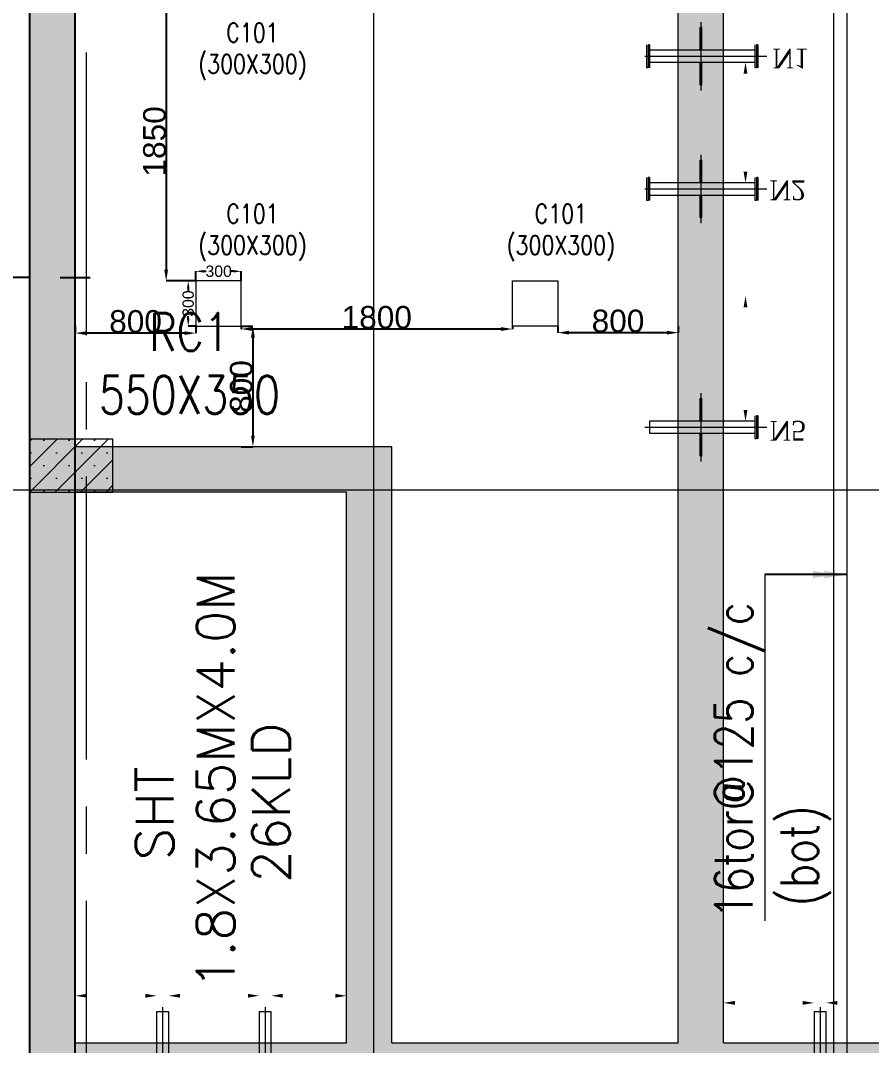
# Model space of a CAD drawing. Header units: millimetres. Extents: x -586673698 to -573385747, y -389867798 to -389752240.
# Drawn here: x -586577622 to -586571977, y -389777800 to -389771004 of the extents above; entities that cross this region are included whole.
import ezdxf

# ---------------------------------------------------------------- set-up
doc = ezdxf.new("R2010")
doc.units = ezdxf.units.MM
doc.header["$LTSCALE"] = 100
for name, pattern in [('CENTER', [2, 1.25, -0.25, 0.25, -0.25]), ('CENTER2', [1.125, 0.75, -0.125, 0.125, -0.125]), ('DASHED', [19.05, 12.7, -6.35])]:
    doc.linetypes.add(name, pattern=pattern)
for name, color, linetype in [('A-TEXT-ROOM-100', 4, 'Continuous'), ('AH_RETAINING WALL', 4, 'Continuous'), ('DT-PL-SHAFT', 230, 'Continuous'), ('DT-PL-Text', 181, 'Continuous'), ('GRIDLINE', 253, 'CENTER'), ('PS_DIM', 9, 'Continuous'), ('WALL', 4, 'Continuous')]:
    doc.layers.add(name, color=color, linetype=linetype)
for name, color, linetype, lineweight in [('BOTTOM CAP REIN', 251, 'Continuous', 15), ('columns11', 1, 'Continuous', 20), ('ha', 8, 'Continuous', 9), ('wall hatch', 8, 'Continuous', 9)]:
    doc.layers.add(name, color=color, linetype=linetype, lineweight=lineweight)
doc.styles.add('Arial', font='arial.ttf')
doc.styles.add('ROMANS', font='romans', dxfattribs={"width": 0.5})
doc.styles.add('ROMANTIC', font='romantic.ttf')
doc.styles.add('simplex-0.8', font='simplex.shx', dxfattribs={"width": 0.8})
doc.styles.add('TIMESNEWROMAN', font='times.ttf')
doc.dimstyles.new('FOOTINF DIM', dxfattribs={"dimtxt": 250, "dimasz": 40, "dimexe": 50, "dimexo": 80, "dimgap": 35, "dimtad": 1, "dimtoh": 1, "dimdec": 0, "dimzin": 1, "dimdsep": 46, "dimtxsty": 'TIMESNEWROMAN', "dimblk": 'TICK', "dimcen": 2, "dimclrd": 7, "dimclre": 250, "dimclrt": 32, "dimadec": 1, "dimazin": 0, "dimtfac": 1, "dimtdec": 0, "dimtix": 1, "dimtmove": 1, "dimatfit": 3, "dimfxl": 0, "dimlwd": -1, "dimlwe": -1, "dimarcsym": 0})
doc.dimstyles.new('ROMANS', dxfattribs={"dimscale": 100, "dimtxt": 2, "dimasz": 2, "dimexe": 1, "dimexo": 2, "dimgap": 1, "dimtad": 0, "dimtoh": 1, "dimdec": 0, "dimdsep": 46, "dimtxsty": 'ROMANS', "dimblk": 'ARCHTICK', "dimcen": 0, "dimclrd": 8, "dimclre": 8, "dimclrt": 6, "dimadec": 0, "dimazin": 0, "dimtfac": 1, "dimtdec": 0, "dimtix": 1, "dimtmove": 1, "dimatfit": 3, "dimfxl": 0, "dimtolj": 1, "dimtzin": 0, "dimarcsym": 0})
doc.dimstyles.new('V Mts', dxfattribs={"dimtxt": 150, "dimasz": 75, "dimexe": 0.1, "dimexo": 0, "dimgap": 0.01, "dimtad": 1, "dimdec": 0, "dimzin": 3, "dimdsep": 46, "dimtxsty": 'Arial', "dimsah": 1, "dimcen": 0.09375, "dimdle": 0.01, "dimclrd": 8, "dimclre": 8, "dimclrt": 256, "dimadec": 0, "dimazin": 0, "dimtfac": 0.7, "dimtdec": 3, "dimtofl": 0, "dimtmove": 2, "dimatfit": 3, "dimfxl": 0, "dimfrac": 1, "dimtolj": 1, "dimtzin": 0, "dimarcsym": 0})

# ---------------------------------------------------------------- blocks, each defined once
blk = doc.blocks.new('*D445')
at = {"layer": 'Defpoints', "color": 0, "linetype": 'ByBlock', "ltscale": 0.5, "transparency": 16777216}
for p in [(-586577559.4, -389772708.8), (-586579134.5, -389772792.6, 1283.8), (-586577559.4, -389772792.6, 1292.7)]:
    blk.add_point(p, dxfattribs=at)
at = {"layer": 'wall hatch', "color": 8, "linetype": 'ByBlock', "lineweight": -2, "ltscale": 0.5, "transparency": 16777216}
for p, q in [((-586579134.5, -389772651.3), (-586579134.5, -389772608.8)), ((-586577559.4, -389772651), (-586577559.4, -389772608.8)), ((-586579334.5, -389772708.8), (-586579534.5, -389772708.8)), ((-586579134.5, -389772708.8), (-586578913.6, -389772708.8)), ((-586577559.4, -389772708.8), (-586577780.3, -389772708.8)), ((-586577359.4, -389772708.8), (-586577159.4, -389772708.8))]:
    blk.add_line(p, q, dxfattribs=at)
at = {"layer": 'wall hatch', "color": 8, "linetype": 'ByBlock', "ltscale": 0.5, "transparency": 16777216}
for points in [[(-586579334.5, -389772675.4), (-586579334.5, -389772742.1), (-586579134.5, -389772708.8)], [(-586577359.4, -389772675.4), (-586577359.4, -389772742.1), (-586577559.4, -389772708.8)]]:
    blk.add_solid(points, dxfattribs=at)
at = {"layer": 'wall hatch', "color": 6, "linetype": 'ByBlock', "ltscale": 0.5, "transparency": 16777216, "insert": (-586578347, -389772708.8), "char_height": 350, "attachment_point": 5, "style": 'simplex-0.8', "bg_fill": 3, "box_fill_scale": 1.1, "bg_fill_color": 256, "bg_fill_true_color": 13158600, "bg_fill_transparency": 0}
blk.add_mtext('\\A1;1575', dxfattribs=at)
blk = doc.blocks.new('*D469')
at = {"layer": 'Defpoints', "color": 0, "ltscale": 5, "transparency": 16777216}
for p in [(-586576158.5, -389773031.1), (-586576158.5, -389773831.1), (-586576080.1, -389773831.1)]:
    blk.add_point(p, dxfattribs=at)
at = {"layer": 'DT-PL-SHAFT', "color": 8, "lineweight": -2, "ltscale": 5, "transparency": 16777216}
for p, q in [((-586576158.5, -389773031.1), (-586576080, -389773031.1)), ((-586576080.1, -389773106.1), (-586576080.1, -389773756.1)), ((-586576158.5, -389773831.1), (-586576080, -389773831.1))]:
    blk.add_line(p, q, dxfattribs=at)
at = {"layer": 'DT-PL-SHAFT', "color": 8, "ltscale": 5, "transparency": 16777216}
for points in [[(-586576092.6, -389773106.1), (-586576067.6, -389773106.1), (-586576080.1, -389773031.1)], [(-586576092.6, -389773756.1), (-586576067.6, -389773756.1), (-586576080.1, -389773831.1)]]:
    blk.add_solid(points, dxfattribs=at)
at = {"layer": 'DT-PL-SHAFT', "lineweight": 13, "ltscale": 5, "transparency": 16777216, "insert": (-586576156.7, -389773431.1), "char_height": 150, "attachment_point": 5, "rotation": 90, "style": 'Arial'}
blk.add_mtext('\\A1;800', dxfattribs=at)
blk = doc.blocks.new('*D470')
at = {"layer": 'Defpoints', "color": 0, "ltscale": 5, "transparency": 16777216}
for p in [(-586577258.5, -389773031.1, 2.9), (-586576458.5, -389773031.1, 3.1), (-586577258.5, -389773077.1)]:
    blk.add_point(p, dxfattribs=at)
at = {"layer": 'DT-PL-SHAFT', "color": 8, "lineweight": -2, "ltscale": 5, "transparency": 16777216}
for p, q in [((-586577258.5, -389773031.1), (-586577258.5, -389773077.2)), ((-586576458.5, -389773031.1), (-586576458.5, -389773077.2)), ((-586576533.5, -389773077.1), (-586577183.5, -389773077.1))]:
    blk.add_line(p, q, dxfattribs=at)
at = {"layer": 'DT-PL-SHAFT', "color": 8, "ltscale": 5, "transparency": 16777216}
for points in [[(-586577183.5, -389773064.6), (-586577183.5, -389773089.6), (-586577258.5, -389773077.1)], [(-586576533.5, -389773064.6), (-586576533.5, -389773089.6), (-586576458.5, -389773077.1)]]:
    blk.add_solid(points, dxfattribs=at)
at = {"layer": 'DT-PL-SHAFT', "lineweight": 13, "ltscale": 5, "transparency": 16777216, "insert": (-586576858.5, -389773000.5), "char_height": 150, "attachment_point": 5, "style": 'Arial'}
blk.add_mtext('\\A1;800', dxfattribs=at)
blk = doc.blocks.new('*D471')
at = {"layer": 'Defpoints', "color": 0, "ltscale": 5, "transparency": 16777216}
for p in [(-586574058.7, -389773031.1), (-586573258.7, -389773031.1, -6), (-586573258.7, -389773073.9)]:
    blk.add_point(p, dxfattribs=at)
at = {"layer": 'DT-PL-SHAFT', "color": 8, "lineweight": -2, "ltscale": 5, "transparency": 16777216}
for p, q in [((-586574058.7, -389773031.1), (-586574058.7, -389773074)), ((-586573258.7, -389773031.1), (-586573258.7, -389773074)), ((-586573983.7, -389773073.9), (-586573333.7, -389773073.9))]:
    blk.add_line(p, q, dxfattribs=at)
at = {"layer": 'DT-PL-SHAFT', "color": 8, "ltscale": 5, "transparency": 16777216}
for points in [[(-586573983.7, -389773061.4), (-586573983.7, -389773086.4), (-586574058.7, -389773073.9)], [(-586573333.7, -389773061.4), (-586573333.7, -389773086.4), (-586573258.7, -389773073.9)]]:
    blk.add_solid(points, dxfattribs=at)
at = {"layer": 'DT-PL-SHAFT', "lineweight": 13, "ltscale": 5, "transparency": 16777216, "insert": (-586573658.7, -389772997.4), "char_height": 150, "attachment_point": 5, "style": 'Arial'}
blk.add_mtext('\\A1;800', dxfattribs=at)
blk = doc.blocks.new('*D478')
at = {"layer": 'Defpoints', "color": 0, "ltscale": 5, "transparency": 16777216}
for p in [(-586576458.5, -389770880.6, -24.7), (-586576655.5, -389772731.1), (-586576458.5, -389772731.1, -12.3)]:
    blk.add_point(p, dxfattribs=at)
at = {"layer": 'DT-PL-SHAFT', "color": 8, "lineweight": -2, "ltscale": 5, "transparency": 16777216}
for p, q in [((-586576458.5, -389770880.6), (-586576655.6, -389770880.6)), ((-586576655.5, -389770955.6), (-586576655.5, -389772656.1)), ((-586576458.5, -389772731.1), (-586576655.6, -389772731.1))]:
    blk.add_line(p, q, dxfattribs=at)
at = {"layer": 'DT-PL-SHAFT', "color": 8, "ltscale": 5, "transparency": 16777216}
for points in [[(-586576668, -389770955.6), (-586576643, -389770955.6), (-586576655.5, -389770880.6)], [(-586576668, -389772656.1), (-586576643, -389772656.1), (-586576655.5, -389772731.1)]]:
    blk.add_solid(points, dxfattribs=at)
at = {"layer": 'DT-PL-SHAFT', "lineweight": 13, "ltscale": 5, "transparency": 16777216, "insert": (-586576732.1, -389771805.9), "char_height": 150, "attachment_point": 5, "rotation": 90, "style": 'Arial'}
blk.add_mtext('\\A1;1850', dxfattribs=at)
blk = doc.blocks.new('*D479')
at = {"layer": 'Defpoints', "color": 0, "ltscale": 5, "transparency": 16777216}
for p in [(-586576158.5, -389773031.1, -12.3), (-586576158.5, -389773049.7), (-586574358.7, -389773031.1, -12.3)]:
    blk.add_point(p, dxfattribs=at)
at = {"layer": 'DT-PL-SHAFT', "color": 8, "lineweight": -2, "ltscale": 5, "transparency": 16777216}
for p, q in [((-586576158.5, -389773031.1), (-586576158.5, -389773049.8)), ((-586574433.7, -389773049.7), (-586576083.5, -389773049.7)), ((-586574358.7, -389773031.1), (-586574358.7, -389773049.8))]:
    blk.add_line(p, q, dxfattribs=at)
at = {"layer": 'DT-PL-SHAFT', "color": 8, "ltscale": 5, "transparency": 16777216}
for points in [[(-586576083.5, -389773037.2), (-586576083.5, -389773062.2), (-586576158.5, -389773049.7)], [(-586574433.7, -389773037.2), (-586574433.7, -389773062.2), (-586574358.7, -389773049.7)]]:
    blk.add_solid(points, dxfattribs=at)
at = {"layer": 'DT-PL-SHAFT', "lineweight": 13, "ltscale": 5, "transparency": 16777216, "insert": (-586575258.6, -389772973.1), "char_height": 150, "attachment_point": 5, "style": 'Arial'}
blk.add_mtext('\\A1;1800', dxfattribs=at)
blk = doc.blocks.new('*D480')
at = {"layer": 'Defpoints', "color": 0, "ltscale": 5, "transparency": 16777216}
for p in [(-586576458.5, -389772731.1), (-586576509.2, -389773031.1), (-586576458.5, -389773031.1)]:
    blk.add_point(p, dxfattribs=at)
at = {"layer": 'DT-PL-SHAFT', "color": 8, "lineweight": -2, "ltscale": 5, "transparency": 16777216}
for p, q in [((-586576458.5, -389772731.1), (-586576509.3, -389772731.1)), ((-586576509.2, -389772781.1), (-586576509.2, -389772798.4)), ((-586576509.2, -389772981.1), (-586576509.2, -389772963.8)), ((-586576458.5, -389773031.1), (-586576509.3, -389773031.1))]:
    blk.add_line(p, q, dxfattribs=at)
at = {"layer": 'DT-PL-SHAFT', "color": 8, "ltscale": 5, "transparency": 16777216}
for points in [[(-586576517.5, -389772781.1), (-586576500.8, -389772781.1), (-586576509.2, -389772731.1)], [(-586576517.5, -389772981.1), (-586576500.8, -389772981.1), (-586576509.2, -389773031.1)]]:
    blk.add_solid(points, dxfattribs=at)
at = {"layer": 'DT-PL-SHAFT', "ltscale": 5, "transparency": 16777216, "insert": (-586576509.2, -389772881.1), "char_height": 75, "attachment_point": 5, "rotation": 90, "style": 'Arial'}
blk.add_mtext('\\A1;300', dxfattribs=at)
blk = doc.blocks.new('*D481')
at = {"layer": 'Defpoints', "color": 0, "ltscale": 5, "transparency": 16777216}
for p in [(-586576458.5, -389772667.2), (-586576458.5, -389772731.1), (-586576158.5, -389772731.1)]:
    blk.add_point(p, dxfattribs=at)
at = {"layer": 'DT-PL-SHAFT', "color": 8, "lineweight": -2, "ltscale": 5, "transparency": 16777216}
for p, q in [((-586576458.5, -389772731.1), (-586576458.5, -389772667.1)), ((-586576408.5, -389772667.2), (-586576389.9, -389772667.2)), ((-586576208.5, -389772667.2), (-586576224.5, -389772667.2)), ((-586576158.5, -389772731.1), (-586576158.5, -389772667.1))]:
    blk.add_line(p, q, dxfattribs=at)
at = {"layer": 'DT-PL-SHAFT', "color": 8, "ltscale": 5, "transparency": 16777216}
for points in [[(-586576408.5, -389772658.8), (-586576408.5, -389772675.5), (-586576458.5, -389772667.2)], [(-586576208.5, -389772658.8), (-586576208.5, -389772675.5), (-586576158.5, -389772667.2)]]:
    blk.add_solid(points, dxfattribs=at)
at = {"layer": 'DT-PL-SHAFT', "ltscale": 5, "transparency": 16777216, "insert": (-586576307.2, -389772667.2), "char_height": 75, "attachment_point": 5, "style": 'Arial'}
blk.add_mtext('\\A1;300', dxfattribs=at)
blk = doc.blocks.new('TICK')
at = {"color": 13, "const_width": 0.1}
for points in [[(0, -3), (0, 3)], [(-2.121, -2.121), (2.121, 2.121)], [(-3, 0), (3, 0)]]:
    blk.add_lwpolyline(points, dxfattribs=at)
blk = doc.blocks.new('*D700')
at = {"layer": 'Defpoints', "color": 0, "ltscale": 5, "transparency": 16777216}
for p in [(-927882.8, -80050.4), (-927882.8, -80117.1), (-926682.8, -80050.4)]:
    blk.add_point(p, dxfattribs=at)
at = {"layer": 'DT-PL-SHAFT', "color": 8, "lineweight": -2, "ltscale": 5, "transparency": 16777216}
for p, q in [((-927882.8, -80050.4), (-927882.8, -80117.2)), ((-927857.8, -80117.1), (-927391.2, -80117.1)), ((-926707.8, -80117.1), (-927174.5, -80117.1)), ((-926682.8, -80050.4), (-926682.8, -80117.2))]:
    blk.add_line(p, q, dxfattribs=at)
at = {"layer": 'DT-PL-SHAFT', "color": 8, "ltscale": 5, "transparency": 16777216}
for points in [[(-927857.8, -80112.9), (-927857.8, -80121.3), (-927882.8, -80117.1)], [(-926707.8, -80112.9), (-926707.8, -80121.3), (-926682.8, -80117.1)]]:
    blk.add_solid(points, dxfattribs=at)
at = {"layer": 'DT-PL-SHAFT', "ltscale": 5, "transparency": 16777216, "insert": (-927282.8, -80117.1), "char_height": 75, "attachment_point": 5, "style": 'Arial'}
blk.add_mtext('\\A1;1200', dxfattribs=at)
blk = doc.blocks.new('*D701')
at = {"layer": 'Defpoints', "color": 0, "ltscale": 5, "transparency": 16777216}
for p in [(-926682.8, -78450.4), (-926583.8, -78450.4), (-926682.8, -80050.4)]:
    blk.add_point(p, dxfattribs=at)
at = {"layer": 'DT-PL-SHAFT', "color": 8, "lineweight": -2, "ltscale": 5, "transparency": 16777216}
for p, q in [((-926682.8, -78450.4), (-926583.7, -78450.4)), ((-926583.8, -78475.4), (-926583.8, -79131.6)), ((-926583.8, -80025.4), (-926583.8, -79348.2)), ((-926682.8, -80050.4), (-926583.7, -80050.4))]:
    blk.add_line(p, q, dxfattribs=at)
at = {"layer": 'DT-PL-SHAFT', "color": 8, "ltscale": 5, "transparency": 16777216}
for points in [[(-926587.9, -78475.4), (-926579.6, -78475.4), (-926583.8, -78450.4)], [(-926587.9, -80025.4), (-926579.6, -80025.4), (-926583.8, -80050.4)]]:
    blk.add_solid(points, dxfattribs=at)
at = {"layer": 'DT-PL-SHAFT', "ltscale": 5, "transparency": 16777216, "insert": (-926583.8, -79239.9), "char_height": 75, "attachment_point": 5, "rotation": 90, "style": 'Arial'}
blk.add_mtext('\\A1;1600', dxfattribs=at)
blk = doc.blocks.new('DS')
at = {"layer": 'PS_DIM', "color": 30, "lineweight": 20, "true_color": 0xf8991e}
for p, q in [((-10154220.4, -7974183.8), (-10154220.4, -7973731.1)), ((-10154215.4, -7973767.2), (-10154225.4, -7973767.2)), ((-10154225.4, -7973767.2), (-10154225.4, -7973917.4)), ((-10154215.4, -7973767.2), (-10154215.4, -7973917.4)), ((-10154225.4, -7973997.4), (-10154225.4, -7974147.5)), ((-10154215.4, -7973997.4), (-10154215.4, -7974147.5)), ((-10154215.4, -7974147.5), (-10154225.4, -7974147.5))]:
    blk.add_line(p, q, dxfattribs=at)
at = {"layer": 'PS_DIM', "color": 8, "lineweight": 20}
blk.add_line((-10153849, -7973957.4), (-10154656.8, -7973957.4), dxfattribs=at)
at = {"layer": 'PS_DIM', "color": 30, "lineweight": 20, "true_color": 0xf8991e}
for points in [[(-10154597.8, -7974034), (-10154588.4, -7974034), (-10154588.4, -7973880.8), (-10154579.1, -7973880.8), (-10154579.1, -7974034)], [(-10154597.8, -7974034), (-10154597.8, -7973880.8)]]:
    blk.add_lwpolyline(points, dxfattribs=at)
blk.add_lwpolyline([(-10153879.1, -7973997.4), (-10153879.1, -7973917.4), (-10154579.1, -7973917.4), (-10154579.1, -7973997.4)], close=True, dxfattribs=at)
for centre, start, end in [((-10154225.1, -7973917.3), 93.01016, 181.49163), ((-10154214.9, -7973917.3), 358.50837, 95.29922), ((-10154225.1, -7973997.2), 182.09469, 266.98984), ((-10154214.9, -7973997.2), 264.70078, 357.90531)]:
    blk.add_arc(centre, 5.7, start, end, dxfattribs=at)
blk = doc.blocks.new('*D723')
at = {"layer": 'Defpoints', "color": 0, "ltscale": 5, "transparency": 16777216}
for p in [(-899563, -59581, -6.2), (-899023.1, -59581, -15.3), (-899563, -59892)]:
    blk.add_point(p, dxfattribs=at)
at = {"layer": 'DT-PL-SHAFT', "color": 8, "lineweight": -2, "ltscale": 5, "transparency": 16777216}
for p, q in [((-899563, -59581), (-899563, -59892.1)), ((-899023.1, -59581), (-899023.1, -59892.1)), ((-899098.1, -59892), (-899488, -59892))]:
    blk.add_line(p, q, dxfattribs=at)
at = {"layer": 'DT-PL-SHAFT', "color": 8, "ltscale": 5, "transparency": 16777216}
for points in [[(-899488, -59879.5), (-899488, -59904.5), (-899563, -59892)], [(-899098.1, -59879.5), (-899098.1, -59904.5), (-899023.1, -59892)]]:
    blk.add_solid(points, dxfattribs=at)
at = {"layer": 'DT-PL-SHAFT', "ltscale": 5, "transparency": 16777216, "insert": (-899293.1, -59815.5), "char_height": 150, "attachment_point": 5, "style": 'Arial'}
blk.add_mtext('\\A1;540', dxfattribs=at)
blk = doc.blocks.new('*D724')
at = {"layer": 'Defpoints', "color": 0, "ltscale": 5, "transparency": 16777216}
for p in [(-898943.1, -59581, -15.3), (-898343.1, -59581, -15.3), (-898343.1, -59892)]:
    blk.add_point(p, dxfattribs=at)
at = {"layer": 'DT-PL-SHAFT', "color": 8, "lineweight": -2, "ltscale": 5, "transparency": 16777216}
for p, q in [((-898943.1, -59581), (-898943.1, -59892.1)), ((-898343.1, -59581), (-898343.1, -59892.1)), ((-898868.1, -59892), (-898418.1, -59892))]:
    blk.add_line(p, q, dxfattribs=at)
at = {"layer": 'DT-PL-SHAFT', "color": 8, "ltscale": 5, "transparency": 16777216}
for points in [[(-898868.1, -59879.5), (-898868.1, -59904.5), (-898943.1, -59892)], [(-898418.1, -59879.5), (-898418.1, -59904.5), (-898343.1, -59892)]]:
    blk.add_solid(points, dxfattribs=at)
at = {"layer": 'DT-PL-SHAFT', "ltscale": 5, "transparency": 16777216, "insert": (-898643.1, -59815.5), "char_height": 150, "attachment_point": 5, "style": 'Arial'}
blk.add_mtext('\\A1;600', dxfattribs=at)
blk = doc.blocks.new('*D725')
at = {"layer": 'Defpoints', "color": 0, "ltscale": 5, "transparency": 16777216}
for p in [(-898263.1, -59581, -15.3), (-897763.1, -59581, -8.9), (-897763.1, -59892)]:
    blk.add_point(p, dxfattribs=at)
at = {"layer": 'DT-PL-SHAFT', "color": 8, "lineweight": -2, "ltscale": 5, "transparency": 16777216}
for p, q in [((-898263.1, -59581), (-898263.1, -59892.1)), ((-897763.1, -59581), (-897763.1, -59892.1)), ((-898188.1, -59892), (-897838.1, -59892))]:
    blk.add_line(p, q, dxfattribs=at)
at = {"layer": 'DT-PL-SHAFT', "color": 8, "ltscale": 5, "transparency": 16777216}
for points in [[(-898188.1, -59879.5), (-898188.1, -59904.5), (-898263.1, -59892)], [(-897838.1, -59879.5), (-897838.1, -59904.5), (-897763.1, -59892)]]:
    blk.add_solid(points, dxfattribs=at)
at = {"layer": 'DT-PL-SHAFT', "ltscale": 5, "transparency": 16777216, "insert": (-898013.1, -59815.5), "char_height": 150, "attachment_point": 5, "style": 'Arial'}
blk.add_mtext('\\A1;500', dxfattribs=at)
blk = doc.blocks.new('*D726')
at = {"layer": 'Defpoints', "color": 0, "ltscale": 5, "transparency": 16777216}
for p in [(-895263.1, -59627.2, -6), (-894663.1, -59627.2), (-895263.1, -59844.9)]:
    blk.add_point(p, dxfattribs=at)
at = {"layer": 'DT-PL-SHAFT', "color": 8, "lineweight": -2, "ltscale": 5, "transparency": 16777216}
for p, q in [((-895263.1, -59627.2), (-895263.1, -59845)), ((-894663.1, -59627.2), (-894663.1, -59845)), ((-894738.1, -59844.9), (-895188.1, -59844.9))]:
    blk.add_line(p, q, dxfattribs=at)
at = {"layer": 'DT-PL-SHAFT', "color": 8, "ltscale": 5, "transparency": 16777216}
for points in [[(-895188.1, -59832.4), (-895188.1, -59857.4), (-895263.1, -59844.9)], [(-894738.1, -59832.4), (-894738.1, -59857.4), (-894663.1, -59844.9)]]:
    blk.add_solid(points, dxfattribs=at)
at = {"layer": 'DT-PL-SHAFT', "ltscale": 5, "transparency": 16777216, "insert": (-894963.1, -59768.3), "char_height": 150, "attachment_point": 5, "style": 'Arial'}
blk.add_mtext('\\A1;600', dxfattribs=at)
blk = doc.blocks.new('*D727')
at = {"layer": 'Defpoints', "color": 0, "ltscale": 5, "transparency": 16777216}
for p in [(-894583.1, -59552.7), (-893583.1, -59552.7), (-894583.1, -59844.9)]:
    blk.add_point(p, dxfattribs=at)
at = {"layer": 'DT-PL-SHAFT', "color": 8, "lineweight": -2, "ltscale": 5, "transparency": 16777216}
for p, q in [((-894583.1, -59552.7), (-894583.1, -59845)), ((-893583.1, -59552.7), (-893583.1, -59845)), ((-893658.1, -59844.9), (-894508.1, -59844.9))]:
    blk.add_line(p, q, dxfattribs=at)
at = {"layer": 'DT-PL-SHAFT', "color": 8, "ltscale": 5, "transparency": 16777216}
for points in [[(-894508.1, -59832.4), (-894508.1, -59857.4), (-894583.1, -59844.9)], [(-893658.1, -59832.4), (-893658.1, -59857.4), (-893583.1, -59844.9)]]:
    blk.add_solid(points, dxfattribs=at)
at = {"layer": 'DT-PL-SHAFT', "ltscale": 5, "transparency": 16777216, "insert": (-894083.1, -59768.3), "char_height": 150, "attachment_point": 5, "rotation": 0, "style": 'Arial'}
blk.add_mtext('\\A1;1000', dxfattribs=at)
blk = doc.blocks.new('*D731')
at = {"layer": 'Defpoints', "color": 0, "ltscale": 5, "transparency": 16777216}
for p in [(-895263.1, -65280.8, -6), (-895117.5, -65280.8), (-895263.1, -66080.8, -6)]:
    blk.add_point(p, dxfattribs=at)
at = {"layer": 'DT-PL-SHAFT', "color": 8, "lineweight": -2, "ltscale": 5, "transparency": 16777216}
for p, q in [((-895263.1, -65280.8), (-895117.4, -65280.8)), ((-895117.5, -66005.8), (-895117.5, -65355.8)), ((-895263.1, -66080.8), (-895117.4, -66080.8))]:
    blk.add_line(p, q, dxfattribs=at)
at = {"layer": 'DT-PL-SHAFT', "color": 8, "ltscale": 5, "transparency": 16777216}
for points in [[(-895130, -65355.8), (-895105, -65355.8), (-895117.5, -65280.8)], [(-895130, -66005.8), (-895105, -66005.8), (-895117.5, -66080.8)]]:
    blk.add_solid(points, dxfattribs=at)
at = {"layer": 'DT-PL-SHAFT', "ltscale": 5, "transparency": 16777216, "insert": (-895194.1, -65680.8), "char_height": 150, "attachment_point": 5, "rotation": 90, "style": 'Arial'}
blk.add_mtext('\\A1;800', dxfattribs=at)
blk = doc.blocks.new('*D736')
at = {"layer": 'Defpoints', "color": 0, "ltscale": 5, "transparency": 16777216}
for p in [(-895264.4, -63700.8, -12), (-895117.5, -63700.8), (-895264.4, -64530.8, -6)]:
    blk.add_point(p, dxfattribs=at)
at = {"layer": 'DT-PL-SHAFT', "color": 8, "lineweight": -2, "ltscale": 5, "transparency": 16777216}
for p, q in [((-895264.4, -63700.8), (-895117.4, -63700.8)), ((-895117.5, -64455.8), (-895117.5, -63775.8)), ((-895264.4, -64530.8), (-895117.4, -64530.8))]:
    blk.add_line(p, q, dxfattribs=at)
at = {"layer": 'DT-PL-SHAFT', "color": 8, "ltscale": 5, "transparency": 16777216}
for points in [[(-895130, -63775.8), (-895105, -63775.8), (-895117.5, -63700.8)], [(-895130, -64455.8), (-895105, -64455.8), (-895117.5, -64530.8)]]:
    blk.add_solid(points, dxfattribs=at)
at = {"layer": 'DT-PL-SHAFT', "ltscale": 5, "transparency": 16777216, "insert": (-895194.2, -64115.8), "char_height": 150, "attachment_point": 5, "rotation": 90, "style": 'Arial'}
blk.add_mtext('\\A1;830', dxfattribs=at)
blk = doc.blocks.new('FDHHJJ')
at = {"layer": 'DT-PL-SHAFT', "color": 1, "ltscale": 5}
for base, p2, angle, picture, middle in [((-926583.8, -78450.4), (-926682.8, -78450.4), 90, '*D701', (-926583.8, -79239.9)), ((-927882.8, -80117.1), (-927882.8, -80050.4), 180, '*D700', (-927282.8, -80117.1))]:
    dim = blk.add_linear_dim(base=base, p1=(-926682.8, -80050.4), p2=p2, angle=angle, dimstyle='V Mts', override={"dimtxt": 75, "dimasz": 25}, dxfattribs=at)
    dim.commit()
    dim.dimension.update_dxf_attribs({"geometry": picture, "text_midpoint": middle, "dimtype": 129})
blk = doc.blocks.new('AFE')
at = {"layer": 'PS_DIM', "color": 30, "lineweight": 20, "true_color": 0xf8991e}
for p, q in [((-895413.1, -65467.1, -6), (-895413.1, -65014.4, -6)), ((-895418.1, -65050.6, -6), (-895408.1, -65050.6, -6)), ((-895418.1, -65050.6, -6), (-895418.1, -65200.8, -6)), ((-895408.1, -65050.6, -6), (-895408.1, -65200.8, -6)), ((-895418.1, -65280.8, -6), (-895418.1, -65430.9, -6)), ((-895408.1, -65280.8, -6), (-895408.1, -65430.9, -6)), ((-895418.1, -65430.9, -6), (-895408.1, -65430.9, -6)), ((-895413.1, -66347.1, -6), (-895413.1, -65894.4, -6)), ((-895418.1, -65930.6, -6), (-895408.1, -65930.6, -6)), ((-895418.1, -65930.6, -6), (-895418.1, -66080.8, -6)), ((-895408.1, -65930.6, -6), (-895408.1, -66080.8, -6)), ((-895418.1, -66160.8, -6), (-895418.1, -66310.9, -6)), ((-895408.1, -66160.8, -6), (-895408.1, -66310.9, -6)), ((-895418.1, -66310.9, -6), (-895408.1, -66310.9, -6))]:
    blk.add_line(p, q, dxfattribs=at)
at = {"layer": 'PS_DIM', "color": 8, "lineweight": 20}
for p, q in [((-895784.5, -65240.8, -6), (-894976.7, -65240.8, -6)), ((-895784.5, -66120.8, -6), (-894976.7, -66120.8, -6))]:
    blk.add_line(p, q, dxfattribs=at)
at = {"layer": 'PS_DIM', "color": 30, "lineweight": 20, "true_color": 0xf8991e, "elevation": -6}
for points in [[(-895754.4, -65317.4), (-895763.7, -65317.4), (-895763.7, -65164.2), (-895773, -65164.2), (-895773, -65317.4)], [(-895754.4, -65317.4), (-895754.4, -65164.2)], [(-895035.7, -65317.4), (-895045.1, -65317.4), (-895045.1, -65164.2), (-895054.4, -65164.2), (-895054.4, -65317.4)], [(-895035.7, -65317.4), (-895035.7, -65164.2)], [(-895754.4, -66197.4), (-895763.7, -66197.4), (-895763.7, -66044.2), (-895773, -66044.2), (-895773, -66197.4)], [(-895754.4, -66197.4), (-895754.4, -66044.2)], [(-895035.7, -66197.4), (-895045.1, -66197.4), (-895045.1, -66044.2), (-895054.4, -66044.2), (-895054.4, -66197.4)], [(-895035.7, -66197.4), (-895035.7, -66044.2)]]:
    blk.add_lwpolyline(points, dxfattribs=at)
for points in [[(-895754.4, -65280.8), (-895754.4, -65200.8), (-895054.4, -65200.8), (-895054.4, -65280.8)], [(-895754.4, -66160.8), (-895754.4, -66080.8), (-895054.4, -66080.8), (-895054.4, -66160.8)]]:
    blk.add_lwpolyline(points, close=True, dxfattribs=at)
at = {"layer": 'PS_DIM', "color": 30, "lineweight": 20, "true_color": 0xf8991e}
for centre, start, end in [((-895418.6, -65200.6, -6), 84.70078, 181.49163), ((-895408.4, -65200.6, -6), 358.50837, 86.98984), ((-895418.6, -65280.6, -6), 182.09469, 275.29922), ((-895408.4, -65280.6, -6), 273.01016, 357.90531), ((-895418.6, -66080.6, -6), 84.70078, 181.49163), ((-895408.4, -66080.6, -6), 358.50837, 86.98984), ((-895418.6, -66160.6, -6), 182.09469, 275.29922), ((-895408.4, -66160.6, -6), 273.01016, 357.90531)]:
    blk.add_arc(centre, 5.7, start, end, dxfattribs=at)
at = {"color": 114, "lineweight": 20, "true_color": 0x139b48, "xscale": -1, "rotation": 90}
for p in [(-8872940.6, -10213664.4, -15.3), (-8872260.6, -10213664.4, -15.3), (-8868580.5, -10213664.4)]:
    blk.add_blockref('DS', p, dxfattribs=at)
at = {"color": 114, "lineweight": 20, "true_color": 0x139b48, "xscale": -1}
blk.add_blockref('DS', (-11049633.5, 7910296.6, -12), dxfattribs=at)
at = {"layer": 'DT-PL-Text', "color": 181, "lineweight": 20, "style": 'ROMANTIC'}
for s, p in [('N5', (-894958.5, -63703.1, 1.7)), ('N2', (-894958.5, -65297.5, 1.7)), ('N1', (-894938.9, -66170.8, 1.7))]:
    blk.add_text(s, height=131.18, rotation=359.98313, dxfattribs=at).set_placement(p)
at = {"layer": 'DT-PL-SHAFT', "color": 1, "ltscale": 5}
for p1, p2, distance, picture, middle in [((-899023.1, -59581, -15.3), (-899563, -59581, -6.2), 311, '*D723', (-899293.1, -59815.5)), ((-898943.1, -59581, -15.3), (-898343.1, -59581, -15.3), -311, '*D724', (-898643.1, -59815.5)), ((-898263.1, -59581, -15.3), (-897763.1, -59581, -8.9), -311, '*D725', (-898013.1, -59815.5)), ((-893583.1, -59552.7), (-894583.1, -59552.7), 292.2, '*D727', (-894083.1, -59768.3)), ((-894663.1, -59627.2), (-895263.1, -59627.2, -6), 217.7, '*D726', (-894963.1, -59768.3)), ((-895264.4, -64530.8, -6), (-895264.4, -63700.8, -12), -146.9, '*D736', (-895194.2, -64115.8)), ((-895263.1, -66080.8, -6), (-895263.1, -65280.8, -6), -145.6, '*D731', (-895194.1, -65680.8))]:
    dim = blk.add_aligned_dim(p1=p1, p2=p2, distance=distance, dimstyle='V Mts', dxfattribs=at)
    dim.commit()
    dim.dimension.update_dxf_attribs({"geometry": picture, "text_midpoint": middle})

msp = doc.modelspace()

# ---------------------------------------------------------------- hatches: boundary and pattern name
at = {"layer": 'ha', "lineweight": 5}
h = msp.add_hatch(dxfattribs=at)
h.set_pattern_fill('SACNCR', color=256, scale=50, angle=180, style=0)
h.set_pattern_definition([(224.999999, (-587419872.02, -389472471.44), (84.1899, -84.189903), []), (224.999999, (-587419956.21, -389472471.44), (84.1899, -84.189903), [0, -119.0625])])
h.paths.add_polyline_path([(-586577558.6, -389773781.1), (-586577558.6, -389774131.1), (-586577008.6, -389774131.1), (-586577008.6, -389773781.1)])

# ---------------------------------------------------------------- linework, layer by layer
at = {"color": 13, "lineweight": 5, "elevation": -278.1}
msp.add_lwpolyline([(-586572684.7, -389774677.7), (-586572684.7, -389776972.5)], dxfattribs=at)
at = {"layer": 'BOTTOM CAP REIN', "color": 1, "lineweight": 15, "ltscale": 25}
for p, q in [((-586572139.9, -389757941.6, -283), (-586572139.9, -389778055.2, -1542)), ((-586572229, -389758022.1, -282.7), (-586572229, -389777974.7, -273.3))]:
    msp.add_line(p, q, dxfattribs=at)
at = {"layer": 'columns11', "ltscale": 0.5}
for points, elevation in [([(-586576458.5, -389773031.1), (-586576158.5, -389773031.1), (-586576158.5, -389772731.1), (-586576458.5, -389772731.1)], -307.2), ([(-586574058.7, -389773031.1), (-586574358.7, -389773031.1), (-586574358.7, -389772731.1), (-586574058.7, -389772731.1)], -307.2), ([(-586577558.6, -389773781.1), (-586577558.6, -389774131.1), (-586577008.6, -389774131.1), (-586577008.6, -389773781.1)], -294.7)]:
    msp.add_lwpolyline(points, close=True, dxfattribs=dict(at, elevation=elevation))
at = {"layer": 'DT-PL-SHAFT', "color": 8, "linetype": 'DASHED', "lineweight": 13, "ltscale": 50}
msp.add_line((-586575278.3, -389795486.7, -319.1), (-586575278.3, -389756960.6, -319.1), dxfattribs=at)
at = {"layer": 'DT-PL-SHAFT', "color": 1, "lineweight": 13, "ltscale": 5}
for points, elevation in [([(-586573258.6, -389777781.1), (-586573258.7, -389765480.6)], -291.8), ([(-586572958.7, -389777781.1), (-586572958.7, -389765480.6)], -291.8), ([(-586575158.7, -389773831.1), (-586577258.5, -389773831.1)], -294.7), ([(-586575158.7, -389777781.1), (-586575158.7, -389773831.1)], -294.7), ([(-586575458.7, -389774131.1), (-586577258.5, -389774131.1)], -294.7), ([(-586575458.7, -389777781.1), (-586575458.7, -389774131.1)], -294.7), ([(-586577258.5, -389777781.1), (-586575458.7, -389777781.1)], -301), ([(-586575158.7, -389777781.1), (-586573258.6, -389777781.1)], -301), ([(-586572958.6, -389777781.1), (-586569958.7, -389777781.1)], -301)]:
    msp.add_lwpolyline(points, dxfattribs=dict(at, elevation=elevation))
at = {"layer": 'DT-PL-SHAFT', "color": 8, "linetype": 'DASHED', "lineweight": 13, "ltscale": 50, "elevation": -312.7}
msp.add_lwpolyline([(-586568688.3, -389774118.9), (-586579422.5, -389774118.9)], dxfattribs=at)

# ---------------------------------------------------------------- block references
at = {"layer": 'DT-PL-SHAFT', "color": 1, "lineweight": 13, "xscale": -1, "rotation": 180}
msp.add_blockref('FDHHJJ', (-585737895.8, -389853681.5, -305.5), dxfattribs=at)

# ---------------------------------------------------------------- texts
at = {"layer": 'A-TEXT-ROOM-100', "linetype": 'ByBlock', "lineweight": 9, "style": 'simplex-0.8'}
for s, p in [('1.8X3.65MX4.0M', (-586576202.4, -389777423.9, -297.6)), ('26KLD', (-586575834.6, -389776721.1, -297.6)), ('SHT', (-586576607.1, -389776572.2, -297.6))]:
    msp.add_text(s, height=250, rotation=90, dxfattribs=at).set_placement(p)
at = {"layer": 'A-TEXT-ROOM-100', "linetype": 'ByBlock', "lineweight": 9, "style": 'simplex-0.8', "width": 0.8}
for s, p in [('16tor@125 c/c', (-586572766.1, -389776959.7, -1098.4)), (' (bot)', (-586572331.4, -389777013.9, -918))]:
    msp.add_text(s, height=250, rotation=90, dxfattribs=at).set_placement(p)
at = {"layer": 'A-TEXT-ROOM-100', "linetype": 'ByBlock', "lineweight": 9, "attachment_point": 2, "style": 'simplex-0.8'}
for s, insert, char_height, width in [('C101\\P(300X300)', (-586576083.2, -389771022, -313.4), 125, 1775.838), ('C101\\P(300X300)', (-586576083.2, -389772222.9, -301), 125, 1775.838), ('C101\\P(300X300)', (-586574037.8, -389772222.9, -301), 125, 1775.838), ('RC1\\P550X350', (-586576500.8, -389772944.4, 350.8), 250, 4325.258)]:
    msp.add_mtext(s, dxfattribs=dict(at, insert=insert, char_height=char_height, width=width))

# ---------------------------------------------------------------- dimensions: what is measured, and where the dimension line sits
at = {"layer": 'DT-PL-SHAFT', "color": 1, "lineweight": 13, "ltscale": 5}
for p1, p2, distance, picture, middle in [((-586576458.5275, -389770880.6412, -319.5688), (-586576458.5275, -389772731.0874, -307.2211), -197.0081, '*D478', (-586576732.1315, -389771805.8643, -294.8734)), ((-586574358.7, -389773031.1, -307.2), (-586576158.5, -389773031.1, -307.2), 18.6, '*D479', (-586575258.6, -389772973.1, -294.9)), ((-586574058.7, -389773031.1, -294.9), (-586573258.7, -389773031.1, -300.9), -42.9, '*D471', (-586573658.7, -389772997.4, -294.9))]:
    dim = msp.add_aligned_dim(p1=p1, p2=p2, distance=distance, dimstyle='V Mts', dxfattribs=at)
    dim.commit()
    dim.dimension.update_dxf_attribs({"geometry": picture, "text_midpoint": middle})
at = {"layer": 'DT-PL-SHAFT', "color": 2, "ltscale": 5}
for base, p1, p2, angle, picture, middle in [((-586576458.5, -389772667.2, -307.2), (-586576158.5, -389772731.1, -307.2), (-586576458.5, -389772731.1, -307.2), 180, '*D481', (-586576307.2, -389772667.2, -307.2)), ((-586576509.2, -389773031.1, -307.2), (-586576458.5, -389772731.1, -307.2), (-586576458.5, -389773031.1, -307.2), 270, '*D480', (-586576509.2, -389772881.1, -307.2))]:
    dim = msp.add_linear_dim(base=base, p1=p1, p2=p2, angle=angle, dimstyle='V Mts', override={"dimtxt": 75, "dimasz": 50}, dxfattribs=at)
    dim.commit()
    dim.dimension.update_dxf_attribs({"geometry": picture, "text_midpoint": middle, "dimtype": 161})
at = {"layer": 'DT-PL-SHAFT', "color": 2, "lineweight": 13, "ltscale": 5}
dim = msp.add_aligned_dim(p1=(-586576158.5, -389773031.1, -307.2), p2=(-586576158.5, -389773831.1, -307.2), distance=78.5, dimstyle='V Mts', dxfattribs=at)
dim.commit()
dim.dimension.update_dxf_attribs({"geometry": '*D469', "text_midpoint": (-586576156.7, -389773431.1, -307.2)})
at = {"layer": 'wall hatch', "color": 5, "linetype": 'ByBlock', "ltscale": 0.5}
dim = msp.add_linear_dim(base=(-586577559.4, -389772708.8, -1579.6), p1=(-586579134.5, -389772792.6, -295.8), p2=(-586577559.4, -389772792.6, -286.8), dimstyle='ROMANS', override={"dimtxt": 3.5, "dimtxsty": 'simplex-0.8', "dimsah": 1, "dimfxl": 2, "dimfxlon": 1, "dimtfill": 1, "dimarcsym": 1}, dxfattribs=at)
dim.commit()
dim.dimension.update_dxf_attribs({"geometry": '*D445', "text_midpoint": (-586578347, -389772708.8, -1579.6)})

# ---------------------------------------------------------------- leaders
at = {"color": 13, "lineweight": 5}
for points in [[(-586572215.1, -389774677.5, -274.5), (-586572684.7, -389774677.7, -274.5)], [(-586572139.7, -389774677.7, -274.5), (-586572684.7, -389774677.7, -274.5)]]:
    msp.add_leader(points, dimstyle='FOOTINF DIM', override={"dimasz": 150, "dimtad": 0, "dimclrd": 11, "dimfxl": 100, "dimfxlon": 1, "dimarcsym": 1}, dxfattribs=at)

# ---------------------------------------------------------------- next in the draw order: hatches: boundary and pattern name
at = {"layer": 'WALL', "lineweight": 5}
h = msp.add_hatch(dxfattribs=at)
h.set_pattern_fill('AR-CONC', color=8, scale=50, angle=90)
h.set_pattern_definition([(140, (-585970881.27, -390118285.44), (31.37607, 358.63009), [37.5, -412.5]), (85, (-585970881.27, -390118285.44), (-376.09607, -69.37567), [30, -330]), (190.451444, (-585970878.65, -390118255.55), (-344.72, 289.25442), [31.8701, -350.57106]), (136.1842, (-585970981.27, -390118285.44), (82.75964, 533.62067), [56.25, -618.75]), (186.635635, (-585970974.37, -390118240.97), (-487.0593, 467.33097), [47.80517, -525.8569]), (81.18416, (-585970981.27, -390118285.44), (-487.0593, 467.33097), [45, -495]), (111, (-585970956.27, -390118235.44), (201.30945, 298.45353), [37.5, -412.5]), (56, (-585970956.27, -390118235.44), (-362.57502, 121.65767), [30, -330]), (161.451445, (-585970939.5, -390118210.57), (-161.26558, 420.11119), [31.8701, -350.57106]), (127.5, (-585970881.27, -390118285.44), (-166.446927, 6.079928), [0, -326, 0, -335, 0, -331.25]), (97.5, (-585970881.27, -390118285.44), (-197.205856, 131.53477), [0, -191, 0, -318.5, 0, -126.25]), (57.5, (-585970881.27, -390118396.94), (11.277436, 266.911218), [0, -125, 0, -390, 0, -517.5]), (47.5, (-585970881.27, -390118446.94), (-50.05249, 291.593085), [0, -162.5, 0, -259, 0, -367.5])])
h.paths.add_polyline_path([(-586566948.9, -389758163.3), (-586577558.6, -389759527.6), (-586577558.5, -389795614.5), (-586577258.5, -389795614.5), (-586577258.6, -389759691), (-586566948.9, -389758364.9)])
h = msp.add_hatch(dxfattribs=at)
h.set_pattern_fill('AR-CONC', color=8, scale=2, angle=90)
h.set_pattern_definition([(140, (655135.48, 42097.32), (31.87817108, 364.36933799), [38.1, -419.1]), (85, (655135.48, 42097.32), (-382.11369048, -70.48684285), [30.48, -335.28116834]), (190.4514447, (655138.14, 42127.7), (-350.23550382, 293.88249418), [32.3800176, -356.1804892]), (136.1842, (655033.9, 42097.32), (84.08465587, 542.15808178), [57.15, -628.65]), (186.63555761, (655040.9, 42142.5), (-494.8522492, 474.8082681), [48.5700463, -534.2712163]), (81.18415117, (655033.9, 42097.3), (-494.85224917, 474.80826813), [45.71993414, -502.91946384]), (111, (655059.28, 42148.12), (204.53039637, 303.22878254), [38.1, -419.1]), (56, (655059.28, 42148.12), (-368.37593224, 123.6040567), [30.48, -335.28]), (161.451445, (655076.32, 42173.4), (-163.84553777, 426.83283856), [32.3800176, -356.1798752]), (127.5, (655135.48, 42097.32), (-169.110077746, 6.1772065), [0, -331.216, 0, -340.36, 0, -336.55]), (97.5, (655135.48, 42097.32), (-200.361149636, 133.63932502), [0, -194.056, 0, -323.596, 0, -128.27]), (57.5, (655135.48, 41984.04), (11.457487985, 271.181190334), [0, -127, 0, -396.24, 0, -525.78]), (47.5, (655135.48, 41933.24), (-50.85298207, 296.25836277), [0, -165.1, 0, -263.144, 0, -373.38])])
h.paths.add_polyline_path([(-586577258.6, -389761180.6), (-586569958.7, -389761180.6), (-586569958.7, -389761480.6), (-586577258.6, -389761480.6)])
h.paths.add_polyline_path([(-586569658.7, -389761180.6), (-586569958.7, -389761180.6), (-586569958.7, -389793031.3), (-586569658.7, -389793031.3)])
h.paths.add_polyline_path([(-586573258.7, -389765180.6), (-586569958.7, -389765180.6), (-586569958.7, -389765480.6), (-586573258.7, -389765480.6)])
h.paths.add_polyline_path([(-586572958.7, -389777781.1), (-586573258.7, -389777781.1), (-586573258.7, -389765531.3), (-586572958.7, -389765531.3)])
h.paths.add_polyline_path([(-586573258.7, -389765480.6), (-586577258.5, -389765480.6), (-586577258.5, -389765180.6), (-586573258.7, -389765180.6)])
h.paths.add_polyline_path([(-586575158.7, -389773831.1), (-586575458.7, -389773831.1), (-586575458.7, -389777781.1), (-586575158.7, -389777781.1)])
h.paths.add_polyline_path([(-586577258.5, -389773831.1), (-586575458.7, -389773831.1), (-586575458.7, -389774131.1), (-586577258.5, -389774131.1)])
h.paths.add_polyline_path([(-586577258.5, -389778081.1), (-586569958.7, -389778081.1), (-586569958.7, -389777781.1), (-586577258.5, -389777781.1)])
h.paths.add_polyline_path([(-586577258.5, -389787031.1), (-586569958.7, -389787031.1), (-586569958.7, -389787330.8), (-586577258.5, -389787330.8)])
h.paths.add_polyline_path([(-586574708.4, -389787330.8), (-586574408.4, -389787330.8), (-586574408.4, -389793031.3), (-586574708.4, -389793031.3)])
h.paths.add_polyline_path([(-586577258.5, -389793031.3), (-586569658.7, -389793031.3), (-586569658.7, -389793331.3), (-586577258.5, -389793331.3)])

# ---------------------------------------------------------------- next in the draw order: linework, layer by layer
at = {"layer": 'AH_RETAINING WALL'}
for p, q in [((-586577558.5, -389795614.5, -292.2), (-586577558.6, -389759527.6, -292.2)), ((-586577558.5, -389795614.5, -292.2), (-586577558.6, -389759527.6, -292.2)), ((-586577258.5, -389783581.1, -299.3), (-586577258.6, -389769731.1, -292.2))]:
    msp.add_line(p, q, dxfattribs=at)
at = {"layer": 'GRIDLINE', "color": 117, "linetype": 'CENTER2', "lineweight": 5, "ltscale": 25}
msp.add_line((-586577183.5, -389795590.6, -302.8), (-586577183.5, -389755720.8, -302.8), dxfattribs=at)

# ---------------------------------------------------------------- next in the draw order: block references
at = {"layer": 'DT-PL-SHAFT', "color": 1, "lineweight": 13, "xscale": -1, "rotation": 180}
msp.add_blockref('AFE', (-585677695.5, -389837362.1, -279.8), dxfattribs=at)

# ---------------------------------------------------------------- next in the draw order: dimensions: what is measured, and where the dimension line sits
at = {"layer": 'DT-PL-SHAFT', "color": 1, "lineweight": 13, "ltscale": 5}
dim = msp.add_aligned_dim(p1=(-586576458.5, -389773031.1, -307.2), p2=(-586577258.5, -389773031.1, -307.4), distance=46, dimstyle='V Mts', dxfattribs=at)
dim.commit()
dim.dimension.update_dxf_attribs({"geometry": '*D470', "text_midpoint": (-586576858.5, -389773000.5, -310.3)})

doc.saveas('drawing.dxf')
